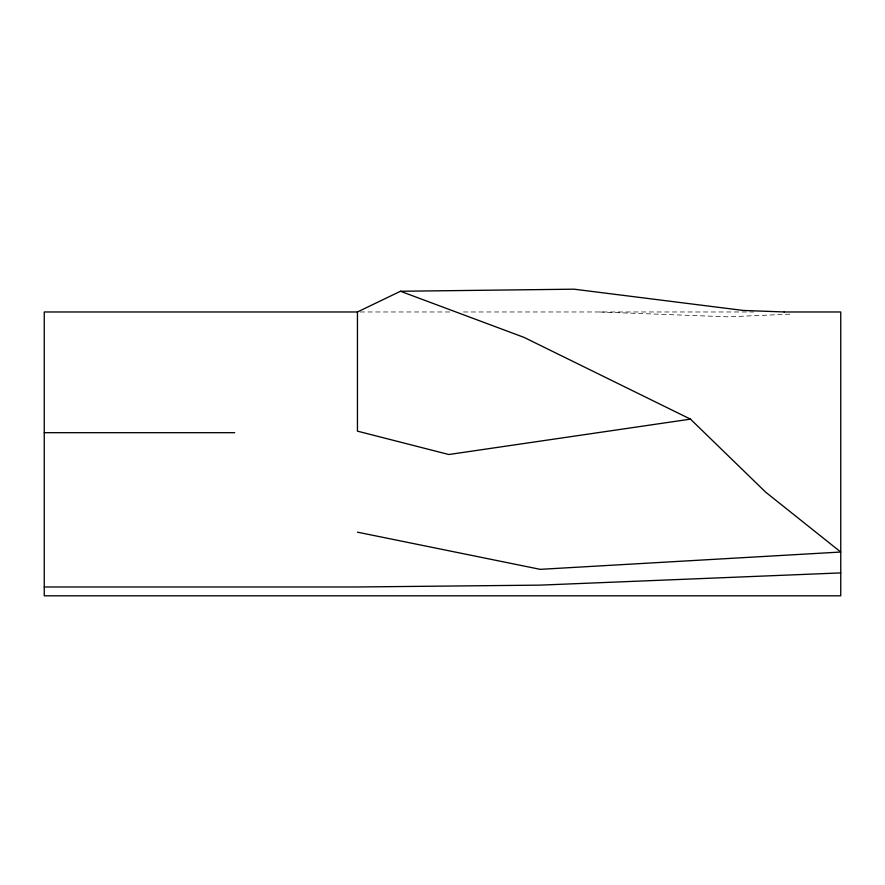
<?xml version="1.0" encoding="UTF-8"?>
<svg xmlns="http://www.w3.org/2000/svg" width="885" height="885" viewBox="0 0 885 885"><rect width="100%" height="100%" fill="white"/><g stroke="black" fill="none" stroke-linecap="round" stroke-linejoin="round"><path stroke-width="0.66" stroke-dasharray="4.42 3.32" d="M789.874 314.164L728.001 316.83L599.101 311.974M360.206 311.974L452.423 311.974M463.419 311.974L753.755 311.974"/><path stroke-width="1.33" d="M784.132 311.974L840.75 311.974L840.75 595.815L44.25 595.815L44.25 311.974L357.452 311.974L400.462 291.265L574.055 289.185L743.245 310.447L784.375 311.974M357.452 532.173L540.204 569.343L840.75 552.03L765.614 492.115L690.477 419.136L448.828 454.514L357.452 431.15L357.452 311.974M840.75 572.905L540.204 585.129L357.452 586.976L44.25 586.976M44.25 432.688L234.713 432.688M400.462 291.265L524.031 337.384L690.477 419.136"/></g></svg>
